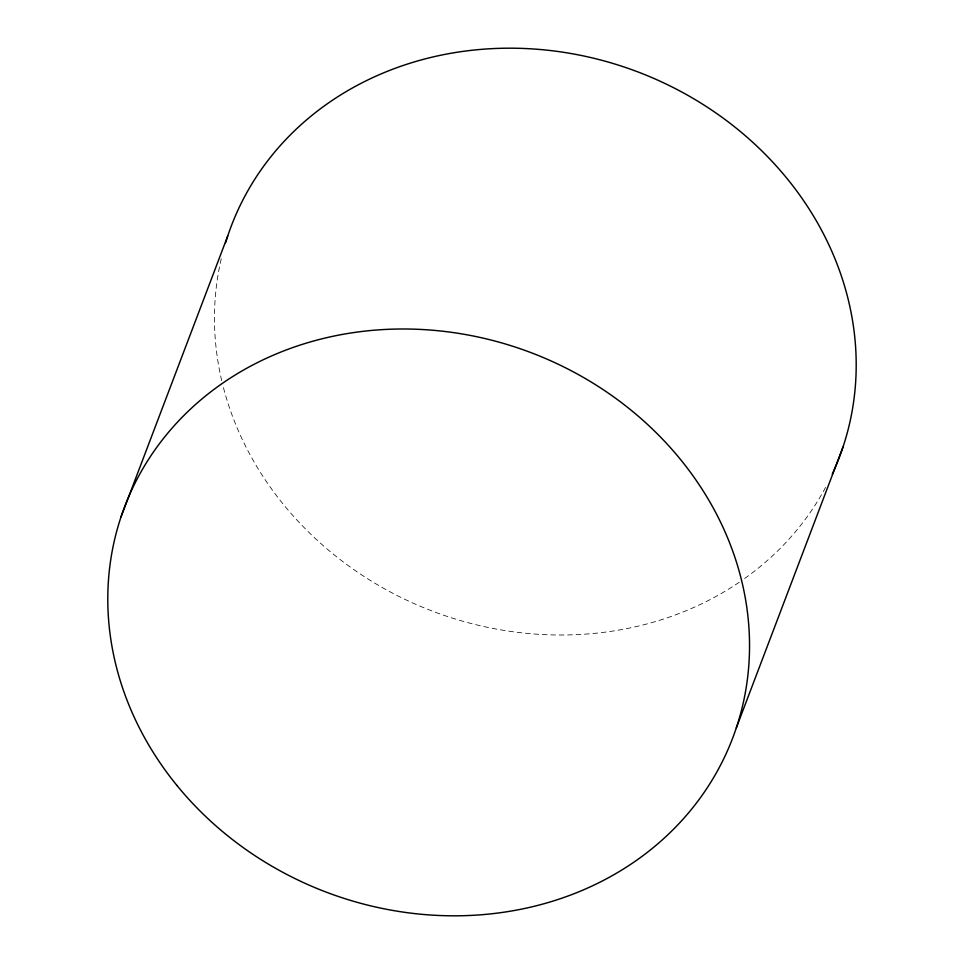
<?xml version="1.0" encoding="UTF-8"?>
<svg xmlns="http://www.w3.org/2000/svg" width="964" height="964" viewBox="0 0 964 964"><rect width="100%" height="100%" fill="white"/><g stroke="black" fill="none" stroke-linecap="round" stroke-linejoin="round"><path stroke-width="0.72" stroke-dasharray="4.82 3.62" d="M825.594 487.374A325.266 288.513 20.8 0 1 744.063 578.906M739.268 582.232A325.266 288.513 20.8 0 1 223.094 386.275M221.72 380.635A325.266 288.513 20.8 0 1 222.082 255.46"/><path stroke-width="1.45" d="M121.042 516.861L227.709 236.047M736.291 727.953L842.958 447.139M225.528 242.916A325.266 288.513 20.8 0 1 638.096 71.999A325.266 288.513 20.8 0 1 832.269 474.023M176.942 785.467A325.266 288.513 20.8 0 0 726.844 752.125A325.266 288.513 20.8 0 0 382.214 329.628A325.266 288.513 20.8 0 0 176.942 785.467"/></g></svg>
